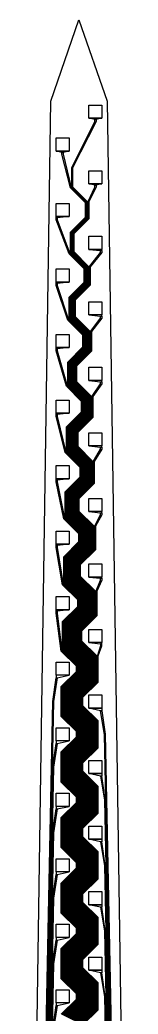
# Model space of a CAD drawing. Header units: inches. Extents: x 115980 to 170179, y 57000 to 74333.
# Drawn here: x 122292 to 122382, y 67752 to 68511 of the extents above; entities that cross this region are included whole.
import ezdxf

# ---------------------------------------------------------------- set-up
doc = ezdxf.new("R2010")
doc.units = ezdxf.units.IN
doc.header["$MEASUREMENT"] = 0
for name, color, linetype in [('metal', 221, 'Continuous'), ('nitride window', 40, 'Continuous'), ('profile', 140, 'Continuous')]:
    doc.layers.add(name, color=color, linetype=linetype)

msp = doc.modelspace()

# ---------------------------------------------------------------- linework, layer by layer
at = {"layer": 'metal'}
for points in [[(122344.32, 68445.62), (122354.32, 68445.62), (122354.32, 68435.62), (122344.32, 68435.62)], [(122344.32, 68435.62), (122354.32, 68435.62), (122349.82, 68434.62), (122348.82, 68434.62)], [(122319.32, 68420.62), (122329.32, 68420.62), (122329.32, 68410.62), (122319.32, 68410.62)], [(122319.32, 68410.62), (122329.32, 68410.62), (122324.82, 68409.62), (122323.82, 68409.62)], [(122344.32, 68395.62), (122354.32, 68395.62), (122354.32, 68385.62), (122344.32, 68385.62)], [(122344.32, 68385.62), (122354.32, 68385.62), (122349.82, 68384.62), (122348.82, 68384.62)], [(122319.32, 68370.62), (122329.32, 68370.62), (122329.32, 68360.62), (122319.32, 68360.62)], [(122319.32, 68360.62), (122329.32, 68360.62), (122320.32, 68359.62), (122319.32, 68359.62)], [(122344.32, 68345.62), (122354.32, 68345.62), (122354.32, 68335.62), (122344.32, 68335.62)], [(122354.32, 68335.62), (122344.32, 68335.62), (122353.32, 68334.62), (122354.32, 68334.62)], [(122319.32, 68320.62), (122329.32, 68320.62), (122329.32, 68310.62), (122319.32, 68310.62)], [(122319.32, 68310.62), (122329.32, 68310.62), (122320.32, 68309.62), (122319.32, 68309.62)], [(122344.32, 68295.62), (122354.32, 68295.62), (122354.32, 68285.62), (122344.32, 68285.62)], [(122354.32, 68285.62), (122344.32, 68285.62), (122353.32, 68284.62), (122354.32, 68284.62)], [(122319.32, 68270.62), (122329.32, 68270.62), (122329.32, 68260.62), (122319.32, 68260.62)], [(122319.32, 68260.62), (122329.32, 68260.62), (122320.32, 68259.62), (122319.32, 68259.62)], [(122344.32, 68245.62), (122354.32, 68245.62), (122354.32, 68235.62), (122344.32, 68235.62)], [(122354.32, 68235.62), (122344.32, 68235.62), (122353.32, 68234.62), (122354.32, 68234.62)], [(122319.32, 68220.62), (122329.32, 68220.62), (122329.32, 68210.62), (122319.32, 68210.62)], [(122319.32, 68210.62), (122329.32, 68210.62), (122320.32, 68209.62), (122319.32, 68209.62)], [(122344.32, 68195.62), (122354.32, 68195.62), (122354.32, 68185.62), (122344.32, 68185.62)], [(122354.32, 68185.62), (122344.32, 68185.62), (122353.32, 68184.62), (122354.32, 68184.62)], [(122319.32, 68170.62), (122329.32, 68170.62), (122329.32, 68160.62), (122319.32, 68160.62)], [(122319.32, 68160.62), (122329.32, 68160.62), (122320.32, 68159.62), (122319.32, 68159.62)], [(122344.32, 68145.62), (122354.32, 68145.62), (122354.32, 68135.62), (122344.32, 68135.62)], [(122354.32, 68135.62), (122344.32, 68135.62), (122353.32, 68134.62), (122354.32, 68134.62)], [(122319.32, 68120.62), (122329.32, 68120.62), (122329.32, 68110.62), (122319.32, 68110.62)], [(122319.32, 68110.62), (122329.32, 68110.62), (122320.32, 68109.62), (122319.32, 68109.62)], [(122344.32, 68095.62), (122354.32, 68095.62), (122354.32, 68085.62), (122344.32, 68085.62)], [(122354.32, 68085.62), (122344.32, 68085.62), (122353.32, 68084.62), (122354.32, 68084.62)], [(122319.32, 68070.62), (122329.32, 68070.62), (122329.32, 68060.62), (122319.32, 68060.62)], [(122319.32, 68060.62), (122329.32, 68060.62), (122320.32, 68059.62), (122319.32, 68059.62)], [(122344.32, 68045.62), (122354.32, 68045.62), (122354.32, 68035.62), (122344.32, 68035.62)], [(122354.32, 68035.62), (122344.32, 68035.62), (122353.32, 68034.62), (122354.32, 68034.62)], [(122319.32, 68020.62), (122329.32, 68020.62), (122329.32, 68010.62), (122319.32, 68010.62)], [(122319.32, 68008.62), (122320.32, 68008.62), (122329.32, 68010.62), (122319.32, 68010.62)], [(122344.32, 67995.62), (122354.32, 67995.62), (122354.32, 67985.62), (122344.32, 67985.62)], [(122354.32, 67983.62), (122353.32, 67983.62), (122344.32, 67985.62), (122354.32, 67985.62)], [(122319.32, 67970.62), (122329.32, 67970.62), (122329.32, 67960.62), (122319.32, 67960.62)], [(122319.32, 67958.62), (122320.32, 67958.62), (122329.32, 67960.62), (122319.32, 67960.62)], [(122344.32, 67945.62), (122354.32, 67945.62), (122354.32, 67935.62), (122344.32, 67935.62)], [(122354.32, 67933.62), (122353.32, 67933.62), (122344.32, 67935.62), (122354.32, 67935.62)], [(122319.32, 67920.62), (122329.32, 67920.62), (122329.32, 67910.62), (122319.32, 67910.62)], [(122319.32, 67908.62), (122320.32, 67908.62), (122329.32, 67910.62), (122319.32, 67910.62)], [(122344.32, 67895.62), (122354.32, 67895.62), (122354.32, 67885.62), (122344.32, 67885.62)], [(122354.32, 67883.62), (122353.32, 67883.62), (122344.32, 67885.62), (122354.32, 67885.62)], [(122319.32, 67870.62), (122329.32, 67870.62), (122329.32, 67860.62), (122319.32, 67860.62)], [(122319.32, 67858.62), (122320.32, 67858.62), (122329.32, 67860.62), (122319.32, 67860.62)], [(122344.32, 67845.62), (122354.32, 67845.62), (122354.32, 67835.62), (122344.32, 67835.62)], [(122354.32, 67833.62), (122353.32, 67833.62), (122344.32, 67835.62), (122354.32, 67835.62)], [(122319.32, 67820.62), (122329.32, 67820.62), (122329.32, 67810.62), (122319.32, 67810.62)], [(122319.32, 67808.62), (122320.32, 67808.62), (122329.32, 67810.62), (122319.32, 67810.62)], [(122344.32, 67795.62), (122354.32, 67795.62), (122354.32, 67785.62), (122344.32, 67785.62)], [(122354.32, 67783.62), (122353.32, 67783.62), (122344.32, 67785.62), (122354.32, 67785.62)], [(122319.32, 67770.62), (122329.32, 67770.62), (122329.32, 67760.62), (122319.32, 67760.62)], [(122319.32, 67758.62), (122320.32, 67758.62), (122329.32, 67760.62), (122319.32, 67760.62)]]:
    msp.add_lwpolyline(points, close=True, dxfattribs=at)
for points in [[(122331.32, 67748.12), (122342.82, 67759.62), (122342.82, 67771.62), (122331.32, 67783.12), (122331.32, 67798.12), (122342.82, 67809.62), (122342.82, 67821.62), (122331.32, 67833.12), (122331.32, 67848.12), (122342.82, 67859.62), (122342.82, 67871.62), (122331.32, 67883.12), (122331.32, 67898.12), (122342.82, 67909.62), (122342.82, 67921.62), (122331.32, 67933.12), (122331.32, 67948.12), (122342.82, 67959.62), (122342.82, 67971.62), (122331.32, 67983.12), (122331.32, 67998.12), (122342.82, 68009.62), (122342.82, 68021.62), (122331.32, 68033.12), (122331.32, 68048.12), (122342.82, 68059.62), (122342.82, 68071.62), (122331.32, 68083.12), (122331.32, 68098.12), (122342.82, 68109.62), (122342.82, 68121.62), (122331.32, 68133.12), (122331.32, 68148.12), (122342.82, 68159.62), (122342.82, 68171.62), (122331.32, 68183.12), (122331.32, 68198.12), (122342.82, 68209.62), (122342.82, 68221.62), (122331.32, 68233.12), (122331.32, 68248.12), (122342.82, 68259.62), (122342.82, 68271.62), (122331.32, 68283.12), (122331.32, 68298.12), (122342.82, 68309.62), (122342.82, 68321.62), (122331.32, 68333.12), (122331.32, 68348.12), (122342.82, 68359.62), (122342.82, 68371.62), (122331.32, 68383.12), (122331.32, 68398.12), (122348.82, 68433.12), (122348.82, 68434.62), (122349.82, 68434.62), (122349.82, 68433.12), (122331.82, 68397.87), (122331.82, 68383.37), (122343.32, 68371.87), (122343.32, 68359.37), (122331.82, 68347.87), (122331.82, 68333.37), (122343.32, 68321.87), (122343.32, 68309.37), (122331.82, 68297.87), (122331.82, 68283.37), (122343.32, 68271.87), (122343.32, 68259.37), (122331.82, 68247.87), (122331.82, 68233.37), (122343.32, 68221.87), (122343.32, 68209.37), (122331.82, 68197.87), (122331.82, 68183.37), (122343.32, 68171.87), (122343.32, 68159.37), (122331.82, 68147.87), (122331.82, 68133.37), (122343.32, 68121.87), (122343.32, 68109.37), (122331.82, 68097.87), (122331.82, 68083.37), (122343.32, 68071.87), (122343.32, 68059.37), (122331.82, 68047.87), (122331.82, 68033.37), (122343.32, 68021.87), (122343.32, 68009.37), (122331.82, 67997.87), (122331.82, 67983.37), (122343.32, 67971.87), (122343.32, 67959.37), (122331.82, 67947.87), (122331.82, 67933.37), (122343.32, 67921.87), (122343.32, 67909.37), (122331.82, 67897.87), (122331.82, 67883.37), (122343.32, 67871.87), (122343.32, 67859.37), (122331.82, 67847.87), (122331.82, 67833.37), (122343.32, 67821.87), (122343.32, 67809.37), (122331.82, 67797.87), (122331.82, 67783.37), (122343.32, 67771.87), (122343.32, 67759.37), (122331.82, 67747.87)], [(122330.32, 67748.62), (122341.82, 67760.12), (122341.82, 67771.12), (122330.32, 67782.62), (122330.32, 67798.62), (122341.82, 67810.12), (122341.82, 67821.12), (122330.32, 67832.62), (122330.32, 67848.62), (122341.82, 67860.12), (122341.82, 67871.12), (122330.32, 67882.62), (122330.32, 67898.62), (122341.82, 67910.12), (122341.82, 67921.12), (122330.32, 67932.62), (122330.32, 67948.62), (122341.82, 67960.12), (122341.82, 67971.12), (122330.32, 67982.62), (122330.32, 67998.62), (122341.82, 68010.12), (122341.82, 68021.12), (122330.32, 68032.62), (122330.32, 68048.62), (122341.82, 68060.12), (122341.82, 68071.12), (122330.32, 68082.62), (122330.32, 68098.62), (122341.82, 68110.12), (122341.82, 68121.12), (122330.32, 68132.62), (122330.32, 68148.62), (122341.82, 68160.12), (122341.82, 68171.12), (122330.32, 68182.62), (122330.32, 68198.62), (122341.82, 68210.12), (122341.82, 68221.12), (122330.32, 68232.62), (122330.32, 68248.62), (122341.82, 68260.12), (122341.82, 68271.12), (122330.32, 68282.62), (122330.32, 68298.62), (122341.82, 68310.12), (122341.82, 68321.12), (122330.32, 68332.62), (122330.32, 68348.62), (122341.82, 68360.12), (122341.82, 68371.12), (122330.32, 68382.62), (122323.82, 68408.12), (122323.82, 68409.62), (122324.82, 68409.62), (122324.82, 68408.12), (122330.82, 68382.87), (122342.32, 68371.37), (122342.32, 68359.87), (122330.82, 68348.37), (122330.82, 68332.87), (122342.32, 68321.37), (122342.32, 68309.87), (122330.82, 68298.37), (122330.82, 68282.87), (122342.32, 68271.37), (122342.32, 68259.87), (122330.82, 68248.37), (122330.82, 68232.87), (122342.32, 68221.37), (122342.32, 68209.87), (122330.82, 68198.37), (122330.82, 68182.87), (122342.32, 68171.37), (122342.32, 68159.87), (122330.82, 68148.37), (122330.82, 68132.87), (122342.32, 68121.37), (122342.32, 68109.87), (122330.82, 68098.37), (122330.82, 68082.87), (122342.32, 68071.37), (122342.32, 68059.87), (122330.82, 68048.37), (122330.82, 68032.87), (122342.32, 68021.37), (122342.32, 68009.87), (122330.82, 67998.37), (122330.82, 67982.87), (122342.32, 67971.37), (122342.32, 67959.87), (122330.82, 67948.37), (122330.82, 67932.87), (122342.32, 67921.37), (122342.32, 67909.87), (122330.82, 67898.37), (122330.82, 67882.87), (122342.32, 67871.37), (122342.32, 67859.87), (122330.82, 67848.37), (122330.82, 67832.87), (122342.32, 67821.37), (122342.32, 67809.87), (122330.82, 67798.37), (122330.82, 67782.87), (122342.32, 67771.37), (122342.32, 67759.87), (122330.82, 67748.37)], [(122332.32, 67747.62), (122343.82, 67759.12), (122343.82, 67772.12), (122332.32, 67783.62), (122332.32, 67797.62), (122343.82, 67809.12), (122343.82, 67822.12), (122332.32, 67833.62), (122332.32, 67847.62), (122343.82, 67859.12), (122343.82, 67872.12), (122332.32, 67883.62), (122332.32, 67897.62), (122343.82, 67909.12), (122343.82, 67922.12), (122332.32, 67933.62), (122332.32, 67947.62), (122343.82, 67959.12), (122343.82, 67972.12), (122332.32, 67983.62), (122332.32, 67997.62), (122343.82, 68009.12), (122343.82, 68022.12), (122332.32, 68033.62), (122332.32, 68047.62), (122343.82, 68059.12), (122343.82, 68072.12), (122332.32, 68083.62), (122332.32, 68097.62), (122343.82, 68109.12), (122343.82, 68122.12), (122332.32, 68133.62), (122332.32, 68147.62), (122343.82, 68159.12), (122343.82, 68172.12), (122332.32, 68183.62), (122332.32, 68197.62), (122343.82, 68209.12), (122343.82, 68222.12), (122332.32, 68233.62), (122332.32, 68247.62), (122343.82, 68259.12), (122343.82, 68272.12), (122332.32, 68283.62), (122332.32, 68297.62), (122343.82, 68309.12), (122343.82, 68322.12), (122332.32, 68333.62), (122332.32, 68347.62), (122343.82, 68359.12), (122343.82, 68372.12), (122348.82, 68383.12), (122348.82, 68384.62), (122349.82, 68384.62), (122349.82, 68383.12), (122344.32, 68371.87), (122344.32, 68358.87), (122332.82, 68347.37), (122332.82, 68333.87), (122344.32, 68322.37), (122344.32, 68308.87), (122332.82, 68297.37), (122332.82, 68283.87), (122344.32, 68272.37), (122344.32, 68258.87), (122332.82, 68247.37), (122332.82, 68233.87), (122344.32, 68222.37), (122344.32, 68208.87), (122332.82, 68197.37), (122332.82, 68183.87), (122344.32, 68172.37), (122344.32, 68158.87), (122332.82, 68147.37), (122332.82, 68133.87), (122344.32, 68122.37), (122344.32, 68108.87), (122332.82, 68097.37), (122332.82, 68083.87), (122344.32, 68072.37), (122344.32, 68058.87), (122332.82, 68047.37), (122332.82, 68033.87), (122344.32, 68022.37), (122344.32, 68008.87), (122332.82, 67997.37), (122332.82, 67983.87), (122344.32, 67972.37), (122344.32, 67958.87), (122332.82, 67947.37), (122332.82, 67933.87), (122344.32, 67922.37), (122344.32, 67908.87), (122332.82, 67897.37), (122332.82, 67883.87), (122344.32, 67872.37), (122344.32, 67858.87), (122332.82, 67847.37), (122332.82, 67833.87), (122344.32, 67822.37), (122344.32, 67808.87), (122332.82, 67797.37), (122332.82, 67783.87), (122344.32, 67772.37), (122344.32, 67758.87), (122332.82, 67747.37)], [(122329.32, 67749.12), (122340.82, 67760.62), (122340.82, 67770.62), (122329.32, 67782.12), (122329.32, 67799.12), (122340.82, 67810.62), (122340.82, 67820.62), (122329.32, 67832.12), (122329.32, 67849.12), (122340.82, 67860.62), (122340.82, 67870.62), (122329.32, 67882.12), (122329.32, 67899.12), (122340.82, 67910.62), (122340.82, 67920.62), (122329.32, 67932.12), (122329.32, 67949.12), (122340.82, 67960.62), (122340.82, 67970.62), (122329.32, 67982.12), (122329.32, 67999.12), (122340.82, 68010.62), (122340.82, 68020.62), (122329.32, 68032.12), (122329.32, 68049.12), (122340.82, 68060.62), (122340.82, 68070.62), (122329.32, 68082.12), (122329.32, 68099.12), (122340.82, 68110.62), (122340.82, 68120.62), (122329.32, 68132.12), (122329.32, 68149.12), (122340.82, 68160.62), (122340.82, 68170.62), (122329.32, 68182.12), (122329.32, 68199.12), (122340.82, 68210.62), (122340.82, 68220.62), (122329.32, 68232.12), (122329.32, 68249.12), (122340.82, 68260.62), (122340.82, 68270.62), (122329.32, 68282.12), (122329.32, 68299.12), (122340.82, 68310.62), (122340.82, 68320.62), (122329.32, 68332.12), (122319.32, 68358.12), (122319.32, 68359.62), (122320.32, 68359.62), (122320.32, 68358.12), (122329.82, 68332.37), (122341.32, 68320.87), (122341.32, 68310.37), (122329.82, 68298.87), (122329.82, 68282.37), (122341.32, 68270.87), (122341.32, 68260.37), (122329.82, 68248.87), (122329.82, 68232.37), (122341.32, 68220.87), (122341.32, 68210.37), (122329.82, 68198.87), (122329.82, 68182.37), (122341.32, 68170.87), (122341.32, 68160.37), (122329.82, 68148.87), (122329.82, 68132.37), (122341.32, 68120.87), (122341.32, 68110.37), (122329.82, 68098.87), (122329.82, 68082.37), (122341.32, 68070.87), (122341.32, 68060.37), (122329.82, 68048.87), (122329.82, 68032.37), (122341.32, 68020.87), (122341.32, 68010.37), (122329.82, 67998.87), (122329.82, 67982.37), (122341.32, 67970.87), (122341.32, 67960.37), (122329.82, 67948.87), (122329.82, 67932.37), (122341.32, 67920.87), (122341.32, 67910.37), (122329.82, 67898.87), (122329.82, 67882.37), (122341.32, 67870.87), (122341.32, 67860.37), (122329.82, 67848.87), (122329.82, 67832.37), (122341.32, 67820.87), (122341.32, 67810.37), (122329.82, 67798.87), (122329.82, 67782.37), (122341.32, 67770.87), (122341.32, 67760.37), (122329.82, 67748.87)], [(122333.32, 67747.12), (122344.82, 67758.62), (122344.82, 67772.62), (122333.32, 67784.12), (122333.32, 67797.12), (122344.82, 67808.62), (122344.82, 67822.62), (122333.32, 67834.12), (122333.32, 67847.12), (122344.82, 67858.62), (122344.82, 67872.62), (122333.32, 67884.12), (122333.32, 67897.12), (122344.82, 67908.62), (122344.82, 67922.62), (122333.32, 67934.12), (122333.32, 67947.12), (122344.82, 67958.62), (122344.82, 67972.62), (122333.32, 67984.12), (122333.32, 67997.12), (122344.82, 68008.62), (122344.82, 68022.62), (122333.32, 68034.12), (122333.32, 68047.12), (122344.82, 68058.62), (122344.82, 68072.62), (122333.32, 68084.12), (122333.32, 68097.12), (122344.82, 68108.62), (122344.82, 68122.62), (122333.32, 68134.12), (122333.32, 68147.12), (122344.82, 68158.62), (122344.82, 68172.62), (122333.32, 68184.12), (122333.32, 68197.12), (122344.82, 68208.62), (122344.82, 68222.62), (122333.32, 68234.12), (122333.32, 68247.12), (122344.82, 68258.62), (122344.82, 68272.62), (122333.32, 68284.12), (122333.32, 68297.12), (122344.82, 68308.62), (122344.82, 68322.62), (122353.32, 68333.12), (122353.32, 68334.62), (122354.32, 68334.62), (122354.32, 68333.12), (122345.32, 68322.37), (122345.32, 68308.37), (122333.82, 68296.87), (122333.82, 68284.37), (122345.32, 68272.87), (122345.32, 68258.37), (122333.82, 68246.87), (122333.82, 68234.37), (122345.32, 68222.87), (122345.32, 68208.37), (122333.82, 68196.87), (122333.82, 68184.37), (122345.32, 68172.87), (122345.32, 68158.37), (122333.82, 68146.87), (122333.82, 68134.37), (122345.32, 68122.87), (122345.32, 68108.37), (122333.82, 68096.87), (122333.82, 68084.37), (122345.32, 68072.87), (122345.32, 68058.37), (122333.82, 68046.87), (122333.82, 68034.37), (122345.32, 68022.87), (122345.32, 68008.37), (122333.82, 67996.87), (122333.82, 67984.37), (122345.32, 67972.87), (122345.32, 67958.37), (122333.82, 67946.87), (122333.82, 67934.37), (122345.32, 67922.87), (122345.32, 67908.37), (122333.82, 67896.87), (122333.82, 67884.37), (122345.32, 67872.87), (122345.32, 67858.37), (122333.82, 67846.87), (122333.82, 67834.37), (122345.32, 67822.87), (122345.32, 67808.37), (122333.82, 67796.87), (122333.82, 67784.37), (122345.32, 67772.87), (122345.32, 67758.37), (122333.82, 67746.87)], [(122328.32, 67749.62), (122339.82, 67761.12), (122339.82, 67770.12), (122328.32, 67781.62), (122328.32, 67799.62), (122339.82, 67811.12), (122339.82, 67820.12), (122328.32, 67831.62), (122328.32, 67849.62), (122339.82, 67861.12), (122339.82, 67870.12), (122328.32, 67881.62), (122328.32, 67899.62), (122339.82, 67911.12), (122339.82, 67920.12), (122328.32, 67931.62), (122328.32, 67949.62), (122339.82, 67961.12), (122339.82, 67970.12), (122328.32, 67981.62), (122328.32, 67999.62), (122339.82, 68011.12), (122339.82, 68020.12), (122328.32, 68031.62), (122328.32, 68049.62), (122339.82, 68061.12), (122339.82, 68070.12), (122328.32, 68081.62), (122328.32, 68099.62), (122339.82, 68111.12), (122339.82, 68120.12), (122328.32, 68131.62), (122328.32, 68149.62), (122339.82, 68161.12), (122339.82, 68170.12), (122328.32, 68181.62), (122328.32, 68199.62), (122339.82, 68211.12), (122339.82, 68220.12), (122328.32, 68231.62), (122328.32, 68249.62), (122339.82, 68261.12), (122339.82, 68270.12), (122328.32, 68281.62), (122319.32, 68308.12), (122319.32, 68309.62), (122320.32, 68309.62), (122320.32, 68308.12), (122328.82, 68281.87), (122340.32, 68270.37), (122340.32, 68260.87), (122328.82, 68249.37), (122328.82, 68231.87), (122340.32, 68220.37), (122340.32, 68210.87), (122328.82, 68199.37), (122328.82, 68181.87), (122340.32, 68170.37), (122340.32, 68160.87), (122328.82, 68149.37), (122328.82, 68131.87), (122340.32, 68120.37), (122340.32, 68110.87), (122328.82, 68099.37), (122328.82, 68081.87), (122340.32, 68070.37), (122340.32, 68060.87), (122328.82, 68049.37), (122328.82, 68031.87), (122340.32, 68020.37), (122340.32, 68010.87), (122328.82, 67999.37), (122328.82, 67981.87), (122340.32, 67970.37), (122340.32, 67960.87), (122328.82, 67949.37), (122328.82, 67931.87), (122340.32, 67920.37), (122340.32, 67910.87), (122328.82, 67899.37), (122328.82, 67881.87), (122340.32, 67870.37), (122340.32, 67860.87), (122328.82, 67849.37), (122328.82, 67831.87), (122340.32, 67820.37), (122340.32, 67810.87), (122328.82, 67799.37), (122328.82, 67781.87), (122340.32, 67770.37), (122340.32, 67760.87), (122328.82, 67749.37)], [(122334.32, 67746.62), (122345.82, 67758.12), (122345.82, 67773.12), (122334.32, 67784.62), (122334.32, 67796.62), (122345.82, 67808.12), (122345.82, 67823.12), (122334.32, 67834.62), (122334.32, 67846.62), (122345.82, 67858.12), (122345.82, 67873.12), (122334.32, 67884.62), (122334.32, 67896.62), (122345.82, 67908.12), (122345.82, 67923.12), (122334.32, 67934.62), (122334.32, 67946.62), (122345.82, 67958.12), (122345.82, 67973.12), (122334.32, 67984.62), (122334.32, 67996.62), (122345.82, 68008.12), (122345.82, 68023.12), (122334.32, 68034.62), (122334.32, 68046.62), (122345.82, 68058.12), (122345.82, 68073.12), (122334.32, 68084.62), (122334.32, 68096.62), (122345.82, 68108.12), (122345.82, 68123.12), (122334.32, 68134.62), (122334.32, 68146.62), (122345.82, 68158.12), (122345.82, 68173.12), (122334.32, 68184.62), (122334.32, 68196.62), (122345.82, 68208.12), (122345.82, 68223.12), (122334.32, 68234.62), (122334.32, 68246.62), (122345.82, 68258.12), (122345.82, 68273.12), (122353.32, 68283.12), (122353.32, 68284.62), (122354.32, 68284.62), (122354.32, 68283.12), (122346.32, 68272.87), (122346.32, 68257.87), (122334.82, 68246.37), (122334.82, 68234.87), (122346.32, 68223.37), (122346.32, 68207.87), (122334.82, 68196.37), (122334.82, 68184.87), (122346.32, 68173.37), (122346.32, 68157.87), (122334.82, 68146.37), (122334.82, 68134.87), (122346.32, 68123.37), (122346.32, 68107.87), (122334.82, 68096.37), (122334.82, 68084.87), (122346.32, 68073.37), (122346.32, 68057.87), (122334.82, 68046.37), (122334.82, 68034.87), (122346.32, 68023.37), (122346.32, 68007.87), (122334.82, 67996.37), (122334.82, 67984.87), (122346.32, 67973.37), (122346.32, 67957.87), (122334.82, 67946.37), (122334.82, 67934.87), (122346.32, 67923.37), (122346.32, 67907.87), (122334.82, 67896.37), (122334.82, 67884.87), (122346.32, 67873.37), (122346.32, 67857.87), (122334.82, 67846.37), (122334.82, 67834.87), (122346.32, 67823.37), (122346.32, 67807.87), (122334.82, 67796.37), (122334.82, 67784.87), (122346.32, 67773.37), (122346.32, 67757.87), (122334.82, 67746.37)], [(122327.32, 67750.12), (122338.82, 67761.62), (122338.82, 67769.62), (122327.32, 67781.12), (122327.32, 67800.12), (122338.82, 67811.62), (122338.82, 67819.62), (122327.32, 67831.12), (122327.32, 67850.12), (122338.82, 67861.62), (122338.82, 67869.62), (122327.32, 67881.12), (122327.32, 67900.12), (122338.82, 67911.62), (122338.82, 67919.62), (122327.32, 67931.12), (122327.32, 67950.12), (122338.82, 67961.62), (122338.82, 67969.62), (122327.32, 67981.12), (122327.32, 68000.12), (122338.82, 68011.62), (122338.82, 68019.62), (122327.32, 68031.12), (122327.32, 68050.12), (122338.82, 68061.62), (122338.82, 68069.62), (122327.32, 68081.12), (122327.32, 68100.12), (122338.82, 68111.62), (122338.82, 68119.62), (122327.32, 68131.12), (122327.32, 68150.12), (122338.82, 68161.62), (122338.82, 68169.62), (122327.32, 68181.12), (122327.32, 68200.12), (122338.82, 68211.62), (122338.82, 68219.62), (122327.32, 68231.12), (122319.32, 68258.12), (122319.32, 68259.62), (122320.32, 68259.62), (122320.32, 68258.12), (122327.82, 68231.37), (122339.32, 68219.87), (122339.32, 68211.37), (122327.82, 68199.87), (122327.82, 68181.37), (122339.32, 68169.87), (122339.32, 68161.37), (122327.82, 68149.87), (122327.82, 68131.37), (122339.32, 68119.87), (122339.32, 68111.37), (122327.82, 68099.87), (122327.82, 68081.37), (122339.32, 68069.87), (122339.32, 68061.37), (122327.82, 68049.87), (122327.82, 68031.37), (122339.32, 68019.87), (122339.32, 68011.37), (122327.82, 67999.87), (122327.82, 67981.37), (122339.32, 67969.87), (122339.32, 67961.37), (122327.82, 67949.87), (122327.82, 67931.37), (122339.32, 67919.87), (122339.32, 67911.37), (122327.82, 67899.87), (122327.82, 67881.37), (122339.32, 67869.87), (122339.32, 67861.37), (122327.82, 67849.87), (122327.82, 67831.37), (122339.32, 67819.87), (122339.32, 67811.37), (122327.82, 67799.87), (122327.82, 67781.37), (122339.32, 67769.87), (122339.32, 67761.37), (122327.82, 67749.87)], [(122335.32, 67746.12), (122346.82, 67757.62), (122346.82, 67773.62), (122335.32, 67785.12), (122335.32, 67796.12), (122346.82, 67807.62), (122346.82, 67823.62), (122335.32, 67835.12), (122335.32, 67846.12), (122346.82, 67857.62), (122346.82, 67873.62), (122335.32, 67885.12), (122335.32, 67896.12), (122346.82, 67907.62), (122346.82, 67923.62), (122335.32, 67935.12), (122335.32, 67946.12), (122346.82, 67957.62), (122346.82, 67973.62), (122335.32, 67985.12), (122335.32, 67996.12), (122346.82, 68007.62), (122346.82, 68023.62), (122335.32, 68035.12), (122335.32, 68046.12), (122346.82, 68057.62), (122346.82, 68073.62), (122335.32, 68085.12), (122335.32, 68096.12), (122346.82, 68107.62), (122346.82, 68123.62), (122335.32, 68135.12), (122335.32, 68146.12), (122346.82, 68157.62), (122346.82, 68173.62), (122335.32, 68185.12), (122335.32, 68196.12), (122346.82, 68207.62), (122346.82, 68223.62), (122353.32, 68233.12), (122353.32, 68234.62), (122354.32, 68234.62), (122354.32, 68233.12), (122347.32, 68223.37), (122347.32, 68207.37), (122335.82, 68195.87), (122335.82, 68185.37), (122347.32, 68173.87), (122347.32, 68157.37), (122335.82, 68145.87), (122335.82, 68135.37), (122347.32, 68123.87), (122347.32, 68107.37), (122335.82, 68095.87), (122335.82, 68085.37), (122347.32, 68073.87), (122347.32, 68057.37), (122335.82, 68045.87), (122335.82, 68035.37), (122347.32, 68023.87), (122347.32, 68007.37), (122335.82, 67995.87), (122335.82, 67985.37), (122347.32, 67973.87), (122347.32, 67957.37), (122335.82, 67945.87), (122335.82, 67935.37), (122347.32, 67923.87), (122347.32, 67907.37), (122335.82, 67895.87), (122335.82, 67885.37), (122347.32, 67873.87), (122347.32, 67857.37), (122335.82, 67845.87), (122335.82, 67835.37), (122347.32, 67823.87), (122347.32, 67807.37), (122335.82, 67795.87), (122335.82, 67785.37), (122347.32, 67773.87), (122347.32, 67757.37), (122335.82, 67745.87)], [(122326.32, 67750.62), (122337.82, 67762.12), (122337.82, 67769.12), (122326.32, 67780.62), (122326.32, 67800.62), (122337.82, 67812.12), (122337.82, 67819.12), (122326.32, 67830.62), (122326.32, 67850.62), (122337.82, 67862.12), (122337.82, 67869.12), (122326.32, 67880.62), (122326.32, 67900.62), (122337.82, 67912.12), (122337.82, 67919.12), (122326.32, 67930.62), (122326.32, 67950.62), (122337.82, 67962.12), (122337.82, 67969.12), (122326.32, 67980.62), (122326.32, 68000.62), (122337.82, 68012.12), (122337.82, 68019.12), (122326.32, 68030.62), (122326.32, 68050.62), (122337.82, 68062.12), (122337.82, 68069.12), (122326.32, 68080.62), (122326.32, 68100.62), (122337.82, 68112.12), (122337.82, 68119.12), (122326.32, 68130.62), (122326.32, 68150.62), (122337.82, 68162.12), (122337.82, 68169.12), (122326.32, 68180.62), (122319.32, 68208.12), (122319.32, 68209.62), (122320.32, 68209.62), (122320.32, 68208.12), (122326.82, 68180.87), (122338.32, 68169.37), (122338.32, 68161.87), (122326.82, 68150.37), (122326.82, 68130.87), (122338.32, 68119.37), (122338.32, 68111.87), (122326.82, 68100.37), (122326.82, 68080.87), (122338.32, 68069.37), (122338.32, 68061.87), (122326.82, 68050.37), (122326.82, 68030.87), (122338.32, 68019.37), (122338.32, 68011.87), (122326.82, 68000.37), (122326.82, 67980.87), (122338.32, 67969.37), (122338.32, 67961.87), (122326.82, 67950.37), (122326.82, 67930.87), (122338.32, 67919.37), (122338.32, 67911.87), (122326.82, 67900.37), (122326.82, 67880.87), (122338.32, 67869.37), (122338.32, 67861.87), (122326.82, 67850.37), (122326.82, 67830.87), (122338.32, 67819.37), (122338.32, 67811.87), (122326.82, 67800.37), (122326.82, 67780.87), (122338.32, 67769.37), (122338.32, 67761.87), (122326.82, 67750.37)], [(122336.32, 67745.62), (122347.82, 67757.12), (122347.82, 67774.12), (122336.32, 67785.62), (122336.32, 67795.62), (122347.82, 67807.12), (122347.82, 67824.12), (122336.32, 67835.62), (122336.32, 67845.62), (122347.82, 67857.12), (122347.82, 67874.12), (122336.32, 67885.62), (122336.32, 67895.62), (122347.82, 67907.12), (122347.82, 67924.12), (122336.32, 67935.62), (122336.32, 67945.62), (122347.82, 67957.12), (122347.82, 67974.12), (122336.32, 67985.62), (122336.32, 67995.62), (122347.82, 68007.12), (122347.82, 68024.12), (122336.32, 68035.62), (122336.32, 68045.62), (122347.82, 68057.12), (122347.82, 68074.12), (122336.32, 68085.62), (122336.32, 68095.62), (122347.82, 68107.12), (122347.82, 68124.12), (122336.32, 68135.62), (122336.32, 68145.62), (122347.82, 68157.12), (122347.82, 68174.12), (122353.32, 68183.12), (122353.32, 68184.62), (122354.32, 68184.62), (122354.32, 68183.12), (122348.32, 68173.87), (122348.32, 68156.87), (122336.82, 68145.37), (122336.82, 68135.87), (122348.32, 68124.37), (122348.32, 68106.87), (122336.82, 68095.37), (122336.82, 68085.87), (122348.32, 68074.37), (122348.32, 68056.87), (122336.82, 68045.37), (122336.82, 68035.87), (122348.32, 68024.37), (122348.32, 68006.87), (122336.82, 67995.37), (122336.82, 67985.87), (122348.32, 67974.37), (122348.32, 67956.87), (122336.82, 67945.37), (122336.82, 67935.87), (122348.32, 67924.37), (122348.32, 67906.87), (122336.82, 67895.37), (122336.82, 67885.87), (122348.32, 67874.37), (122348.32, 67856.87), (122336.82, 67845.37), (122336.82, 67835.87), (122348.32, 67824.37), (122348.32, 67806.87), (122336.82, 67795.37), (122336.82, 67785.87), (122348.32, 67774.37), (122348.32, 67756.87), (122336.82, 67745.37)], [(122325.32, 67751.12), (122336.82, 67762.62), (122336.82, 67768.62), (122325.32, 67780.12), (122325.32, 67801.12), (122336.82, 67812.62), (122336.82, 67818.62), (122325.32, 67830.12), (122325.32, 67851.12), (122336.82, 67862.62), (122336.82, 67868.62), (122325.32, 67880.12), (122325.32, 67901.12), (122336.82, 67912.62), (122336.82, 67918.62), (122325.32, 67930.12), (122325.32, 67951.12), (122336.82, 67962.62), (122336.82, 67968.62), (122325.32, 67980.12), (122325.32, 68001.12), (122336.82, 68012.62), (122336.82, 68018.62), (122325.32, 68030.12), (122325.32, 68051.12), (122336.82, 68062.62), (122336.82, 68068.62), (122325.32, 68080.12), (122325.32, 68101.12), (122336.82, 68112.62), (122336.82, 68118.62), (122325.32, 68130.12), (122319.32, 68158.12), (122319.32, 68159.62), (122320.32, 68159.62), (122320.32, 68158.12), (122325.82, 68130.37), (122337.32, 68118.87), (122337.32, 68112.37), (122325.82, 68100.87), (122325.82, 68080.37), (122337.32, 68068.87), (122337.32, 68062.37), (122325.82, 68050.87), (122325.82, 68030.37), (122337.32, 68018.87), (122337.32, 68012.37), (122325.82, 68000.87), (122325.82, 67980.37), (122337.32, 67968.87), (122337.32, 67962.37), (122325.82, 67950.87), (122325.82, 67930.37), (122337.32, 67918.87), (122337.32, 67912.37), (122325.82, 67900.87), (122325.82, 67880.37), (122337.32, 67868.87), (122337.32, 67862.37), (122325.82, 67850.87), (122325.82, 67830.37), (122337.32, 67818.87), (122337.32, 67812.37), (122325.82, 67800.87), (122325.82, 67780.37), (122337.32, 67768.87), (122337.32, 67762.37), (122325.82, 67750.87)], [(122337.32, 67745.12), (122348.82, 67756.62), (122348.82, 67774.62), (122337.32, 67786.12), (122337.32, 67795.12), (122348.82, 67806.62), (122348.82, 67824.62), (122337.32, 67836.12), (122337.32, 67845.12), (122348.82, 67856.62), (122348.82, 67874.62), (122337.32, 67886.12), (122337.32, 67895.12), (122348.82, 67906.62), (122348.82, 67924.62), (122337.32, 67936.12), (122337.32, 67945.12), (122348.82, 67956.62), (122348.82, 67974.62), (122337.32, 67986.12), (122337.32, 67995.12), (122348.82, 68006.62), (122348.82, 68024.62), (122337.32, 68036.12), (122337.32, 68045.12), (122348.82, 68056.62), (122348.82, 68074.62), (122337.32, 68086.12), (122337.32, 68095.12), (122348.82, 68106.62), (122348.82, 68124.62), (122353.32, 68133.12), (122353.32, 68134.62), (122354.32, 68134.62), (122354.32, 68133.12), (122349.32, 68124.37), (122349.32, 68106.37), (122337.82, 68094.87), (122337.82, 68086.37), (122349.32, 68074.87), (122349.32, 68056.37), (122337.82, 68044.87), (122337.82, 68036.37), (122349.32, 68024.87), (122349.32, 68006.37), (122337.82, 67994.87), (122337.82, 67986.37), (122349.32, 67974.87), (122349.32, 67956.37), (122337.82, 67944.87), (122337.82, 67936.37), (122349.32, 67924.87), (122349.32, 67906.37), (122337.82, 67894.87), (122337.82, 67886.37), (122349.32, 67874.87), (122349.32, 67856.37), (122337.82, 67844.87), (122337.82, 67836.37), (122349.32, 67824.87), (122349.32, 67806.37), (122337.82, 67794.87), (122337.82, 67786.37), (122349.32, 67774.87), (122349.32, 67756.37), (122337.82, 67744.87)], [(122324.32, 67751.62), (122335.82, 67763.12), (122335.82, 67768.12), (122324.32, 67779.62), (122324.32, 67801.62), (122335.82, 67813.12), (122335.82, 67818.12), (122324.32, 67829.62), (122324.32, 67851.62), (122335.82, 67863.12), (122335.82, 67868.12), (122324.32, 67879.62), (122324.32, 67901.62), (122335.82, 67913.12), (122335.82, 67918.12), (122324.32, 67929.62), (122324.32, 67951.62), (122335.82, 67963.12), (122335.82, 67968.12), (122324.32, 67979.62), (122324.32, 68001.62), (122335.82, 68013.12), (122335.82, 68018.12), (122324.32, 68029.62), (122324.32, 68051.62), (122335.82, 68063.12), (122335.82, 68068.12), (122324.32, 68079.62), (122319.32, 68108.12), (122319.32, 68109.62), (122320.32, 68109.62), (122320.32, 68108.12), (122324.82, 68079.87), (122336.32, 68068.37), (122336.32, 68062.87), (122324.82, 68051.37), (122324.82, 68029.87), (122336.32, 68018.37), (122336.32, 68012.87), (122324.82, 68001.37), (122324.82, 67979.87), (122336.32, 67968.37), (122336.32, 67962.87), (122324.82, 67951.37), (122324.82, 67929.87), (122336.32, 67918.37), (122336.32, 67912.87), (122324.82, 67901.37), (122324.82, 67879.87), (122336.32, 67868.37), (122336.32, 67862.87), (122324.82, 67851.37), (122324.82, 67829.87), (122336.32, 67818.37), (122336.32, 67812.87), (122324.82, 67801.37), (122324.82, 67779.87), (122336.32, 67768.37), (122336.32, 67762.87), (122324.82, 67751.37)], [(122338.32, 67744.62), (122349.82, 67756.12), (122349.82, 67775.12), (122338.32, 67786.62), (122338.32, 67794.62), (122349.82, 67806.12), (122349.82, 67825.12), (122338.32, 67836.62), (122338.32, 67844.62), (122349.82, 67856.12), (122349.82, 67875.12), (122338.32, 67886.62), (122338.32, 67894.62), (122349.82, 67906.12), (122349.82, 67925.12), (122338.32, 67936.62), (122338.32, 67944.62), (122349.82, 67956.12), (122349.82, 67975.12), (122338.32, 67986.62), (122338.32, 67994.62), (122349.82, 68006.12), (122349.82, 68025.12), (122338.32, 68036.62), (122338.32, 68044.62), (122349.82, 68056.12), (122349.82, 68075.12), (122353.32, 68083.12), (122353.32, 68084.62), (122354.32, 68084.62), (122354.32, 68083.12), (122350.32, 68074.87), (122350.32, 68055.87), (122338.82, 68044.37), (122338.82, 68036.87), (122350.32, 68025.37), (122350.32, 68005.87), (122338.82, 67994.37), (122338.82, 67986.87), (122350.32, 67975.37), (122350.32, 67955.87), (122338.82, 67944.37), (122338.82, 67936.87), (122350.32, 67925.37), (122350.32, 67905.87), (122338.82, 67894.37), (122338.82, 67886.87), (122350.32, 67875.37), (122350.32, 67855.87), (122338.82, 67844.37), (122338.82, 67836.87), (122350.32, 67825.37), (122350.32, 67805.87), (122338.82, 67794.37), (122338.82, 67786.87), (122350.32, 67775.37), (122350.32, 67755.87), (122338.82, 67744.37)], [(122323.32, 67752.12), (122334.82, 67763.62), (122334.82, 67767.62), (122323.32, 67779.12), (122323.32, 67802.12), (122334.82, 67813.62), (122334.82, 67817.62), (122323.32, 67829.12), (122323.32, 67852.12), (122334.82, 67863.62), (122334.82, 67867.62), (122323.32, 67879.12), (122323.32, 67902.12), (122334.82, 67913.62), (122334.82, 67917.62), (122323.32, 67929.12), (122323.32, 67952.12), (122334.82, 67963.62), (122334.82, 67967.62), (122323.32, 67979.12), (122323.32, 68002.12), (122334.82, 68013.62), (122334.82, 68017.62), (122323.32, 68029.12), (122319.32, 68058.12), (122319.32, 68059.62), (122320.32, 68059.62), (122320.32, 68058.12), (122323.82, 68029.37), (122335.32, 68017.87), (122335.32, 68013.37), (122323.82, 68001.87), (122323.82, 67979.37), (122335.32, 67967.87), (122335.32, 67963.37), (122323.82, 67951.87), (122323.82, 67929.37), (122335.32, 67917.87), (122335.32, 67913.37), (122323.82, 67901.87), (122323.82, 67879.37), (122335.32, 67867.87), (122335.32, 67863.37), (122323.82, 67851.87), (122323.82, 67829.37), (122335.32, 67817.87), (122335.32, 67813.37), (122323.82, 67801.87), (122323.82, 67779.37), (122335.32, 67767.87), (122335.32, 67763.37), (122323.82, 67751.87)], [(122339.82, 67743.87), (122351.32, 67755.37), (122351.32, 67775.87), (122339.82, 67787.37), (122339.82, 67793.87), (122351.32, 67805.37), (122351.32, 67825.87), (122339.82, 67837.37), (122339.82, 67843.87), (122351.32, 67855.37), (122351.32, 67875.87), (122339.82, 67887.37), (122339.82, 67893.87), (122351.32, 67905.37), (122351.32, 67925.87), (122339.82, 67937.37), (122339.82, 67943.87), (122351.32, 67955.37), (122351.32, 67975.87), (122339.82, 67987.37), (122339.82, 67993.87), (122351.32, 68005.37), (122351.32, 68025.37), (122354.32, 68033.12), (122354.32, 68034.62), (122353.32, 68034.62), (122353.32, 68033.12), (122350.82, 68025.62), (122350.82, 68005.62), (122339.32, 67994.12), (122339.32, 67987.12), (122350.82, 67975.62), (122350.82, 67955.62), (122339.32, 67944.12), (122339.32, 67937.12), (122350.82, 67925.62), (122350.82, 67905.62), (122339.32, 67894.12), (122339.32, 67887.12), (122350.82, 67875.62), (122350.82, 67855.62), (122339.32, 67844.12), (122339.32, 67837.12), (122350.82, 67825.62), (122350.82, 67805.62), (122339.32, 67794.12), (122339.32, 67787.12), (122350.82, 67775.62), (122350.82, 67755.62), (122339.32, 67744.12)], [(122311.83, 67740.63), (122312.32, 67765.56), (122312.83, 67790.63), (122313.32, 67815.56), (122313.83, 67840.63), (122314.32, 67865.56), (122314.83, 67890.63), (122315.32, 67915.56), (122315.83, 67940.63), (122316.32, 67965.55), (122316.83, 67990.62), (122319.32, 68008.62), (122320.32, 68008.62), (122317.32, 67990.55), (122316.82, 67965.55), (122316.33, 67940.62), (122315.82, 67915.55), (122315.33, 67890.62), (122314.82, 67865.55), (122314.33, 67840.62), (122313.82, 67815.55), (122313.33, 67790.62), (122312.82, 67765.55), (122312.33, 67740.62)], [(122360.82, 67740.55), (122360.32, 67765.62), (122359.82, 67790.55), (122359.32, 67815.62), (122358.82, 67840.55), (122358.32, 67865.62), (122357.82, 67890.55), (122357.32, 67915.62), (122356.82, 67940.55), (122356.32, 67965.55), (122353.32, 67983.62), (122354.32, 67983.62), (122356.82, 67965.62), (122357.32, 67940.55), (122357.82, 67915.63), (122358.32, 67890.56), (122358.82, 67865.63), (122359.32, 67840.56), (122359.82, 67815.63), (122360.32, 67790.56), (122360.82, 67765.63), (122361.32, 67740.56)], [(122312.83, 67740.63), (122313.32, 67765.56), (122313.83, 67790.63), (122314.32, 67815.56), (122314.83, 67840.63), (122315.32, 67865.56), (122315.83, 67890.63), (122316.32, 67915.55), (122316.83, 67940.62), (122319.32, 67958.62), (122320.32, 67958.62), (122317.32, 67940.55), (122316.82, 67915.55), (122316.33, 67890.62), (122315.82, 67865.55), (122315.33, 67840.62), (122314.82, 67815.55), (122314.33, 67790.62), (122313.82, 67765.55), (122313.33, 67740.62)], [(122360.32, 67740.56), (122359.82, 67765.63), (122359.32, 67790.56), (122358.82, 67815.63), (122358.32, 67840.56), (122357.82, 67865.63), (122357.32, 67890.55), (122356.82, 67915.62), (122354.32, 67933.62), (122353.32, 67933.62), (122356.32, 67915.55), (122356.82, 67890.55), (122357.32, 67865.62), (122357.82, 67840.55), (122358.32, 67815.62), (122358.82, 67790.55), (122359.32, 67765.62), (122359.82, 67740.55)], [(122313.83, 67740.63), (122314.32, 67765.56), (122314.83, 67790.63), (122315.32, 67815.56), (122315.83, 67840.63), (122316.32, 67865.55), (122316.83, 67890.62), (122319.32, 67908.62), (122320.32, 67908.62), (122317.32, 67890.55), (122316.82, 67865.55), (122316.33, 67840.62), (122315.82, 67815.55), (122315.33, 67790.62), (122314.82, 67765.55), (122314.33, 67740.62)], [(122359.32, 67740.56), (122358.82, 67765.63), (122358.32, 67790.56), (122357.82, 67815.63), (122357.32, 67840.55), (122356.82, 67865.62), (122354.32, 67883.62), (122353.32, 67883.62), (122356.32, 67865.55), (122356.82, 67840.55), (122357.32, 67815.62), (122357.82, 67790.55), (122358.32, 67765.62), (122358.82, 67740.55)], [(122314.83, 67740.63), (122315.32, 67765.56), (122315.83, 67790.63), (122316.32, 67815.55), (122316.83, 67840.62), (122319.32, 67858.62), (122320.32, 67858.62), (122317.32, 67840.55), (122316.82, 67815.55), (122316.33, 67790.62), (122315.82, 67765.55), (122315.33, 67740.62)], [(122358.32, 67740.56), (122357.82, 67765.63), (122357.32, 67790.55), (122356.82, 67815.62), (122354.32, 67833.62), (122353.32, 67833.62), (122356.32, 67815.55), (122356.82, 67790.55), (122357.32, 67765.62), (122357.82, 67740.55)], [(122315.83, 67740.63), (122316.32, 67765.55), (122316.83, 67790.62), (122319.32, 67808.62), (122320.32, 67808.62), (122317.32, 67790.55), (122316.82, 67765.55), (122316.33, 67740.62)], [(122357.32, 67740.55), (122356.82, 67765.62), (122354.32, 67783.62), (122353.32, 67783.62), (122356.32, 67765.55), (122356.82, 67740.55)], [(122316.83, 67740.62), (122319.32, 67758.62), (122320.32, 67758.62), (122317.32, 67740.55)]]:
    msp.add_lwpolyline(points, dxfattribs=at)
at = {"layer": 'nitride window'}
for points in [[(122344.32, 68445.62), (122354.32, 68445.62), (122354.32, 68435.62), (122344.32, 68435.62)], [(122319.32, 68420.62), (122329.32, 68420.62), (122329.32, 68410.62), (122319.32, 68410.62)], [(122344.32, 68395.62), (122354.32, 68395.62), (122354.32, 68385.62), (122344.32, 68385.62)], [(122319.32, 68370.62), (122329.32, 68370.62), (122329.32, 68360.62), (122319.32, 68360.62)], [(122344.32, 68345.62), (122354.32, 68345.62), (122354.32, 68335.62), (122344.32, 68335.62)], [(122319.32, 68320.62), (122329.32, 68320.62), (122329.32, 68310.62), (122319.32, 68310.62)], [(122344.32, 68295.62), (122354.32, 68295.62), (122354.32, 68285.62), (122344.32, 68285.62)], [(122319.32, 68270.62), (122329.32, 68270.62), (122329.32, 68260.62), (122319.32, 68260.62)], [(122344.32, 68245.62), (122354.32, 68245.62), (122354.32, 68235.62), (122344.32, 68235.62)], [(122319.32, 68220.62), (122329.32, 68220.62), (122329.32, 68210.62), (122319.32, 68210.62)], [(122344.32, 68195.62), (122354.32, 68195.62), (122354.32, 68185.62), (122344.32, 68185.62)], [(122319.32, 68170.62), (122329.32, 68170.62), (122329.32, 68160.62), (122319.32, 68160.62)], [(122344.32, 68145.62), (122354.32, 68145.62), (122354.32, 68135.62), (122344.32, 68135.62)], [(122319.32, 68120.62), (122329.32, 68120.62), (122329.32, 68110.62), (122319.32, 68110.62)], [(122344.32, 68095.62), (122354.32, 68095.62), (122354.32, 68085.62), (122344.32, 68085.62)], [(122319.32, 68070.62), (122329.32, 68070.62), (122329.32, 68060.62), (122319.32, 68060.62)], [(122344.32, 68045.62), (122354.32, 68045.62), (122354.32, 68035.62), (122344.32, 68035.62)], [(122319.32, 68020.62), (122329.32, 68020.62), (122329.32, 68010.62), (122319.32, 68010.62)], [(122344.32, 67995.62), (122354.32, 67995.62), (122354.32, 67985.62), (122344.32, 67985.62)], [(122319.32, 67970.62), (122329.32, 67970.62), (122329.32, 67960.62), (122319.32, 67960.62)], [(122344.32, 67945.62), (122354.32, 67945.62), (122354.32, 67935.62), (122344.32, 67935.62)], [(122319.32, 67920.62), (122329.32, 67920.62), (122329.32, 67910.62), (122319.32, 67910.62)], [(122344.32, 67895.62), (122354.32, 67895.62), (122354.32, 67885.62), (122344.32, 67885.62)], [(122319.32, 67870.62), (122329.32, 67870.62), (122329.32, 67860.62), (122319.32, 67860.62)], [(122344.32, 67845.62), (122354.32, 67845.62), (122354.32, 67835.62), (122344.32, 67835.62)], [(122319.32, 67820.62), (122329.32, 67820.62), (122329.32, 67810.62), (122319.32, 67810.62)], [(122344.32, 67795.62), (122354.32, 67795.62), (122354.32, 67785.62), (122344.32, 67785.62)], [(122319.32, 67770.62), (122329.32, 67770.62), (122329.32, 67760.62), (122319.32, 67760.62)]]:
    msp.add_lwpolyline(points, close=True, dxfattribs=at)
at = {"layer": 'profile'}
msp.add_lwpolyline([(122381.82, 66240.55), (122291.82, 66240.55), (122291.83, 66857.56), (122315.33, 68448.62), (122336.82, 68510.69), (122358.33, 68448.62), (122381.82, 66857.63)], close=True, dxfattribs=at)

doc.saveas('drawing.dxf')
